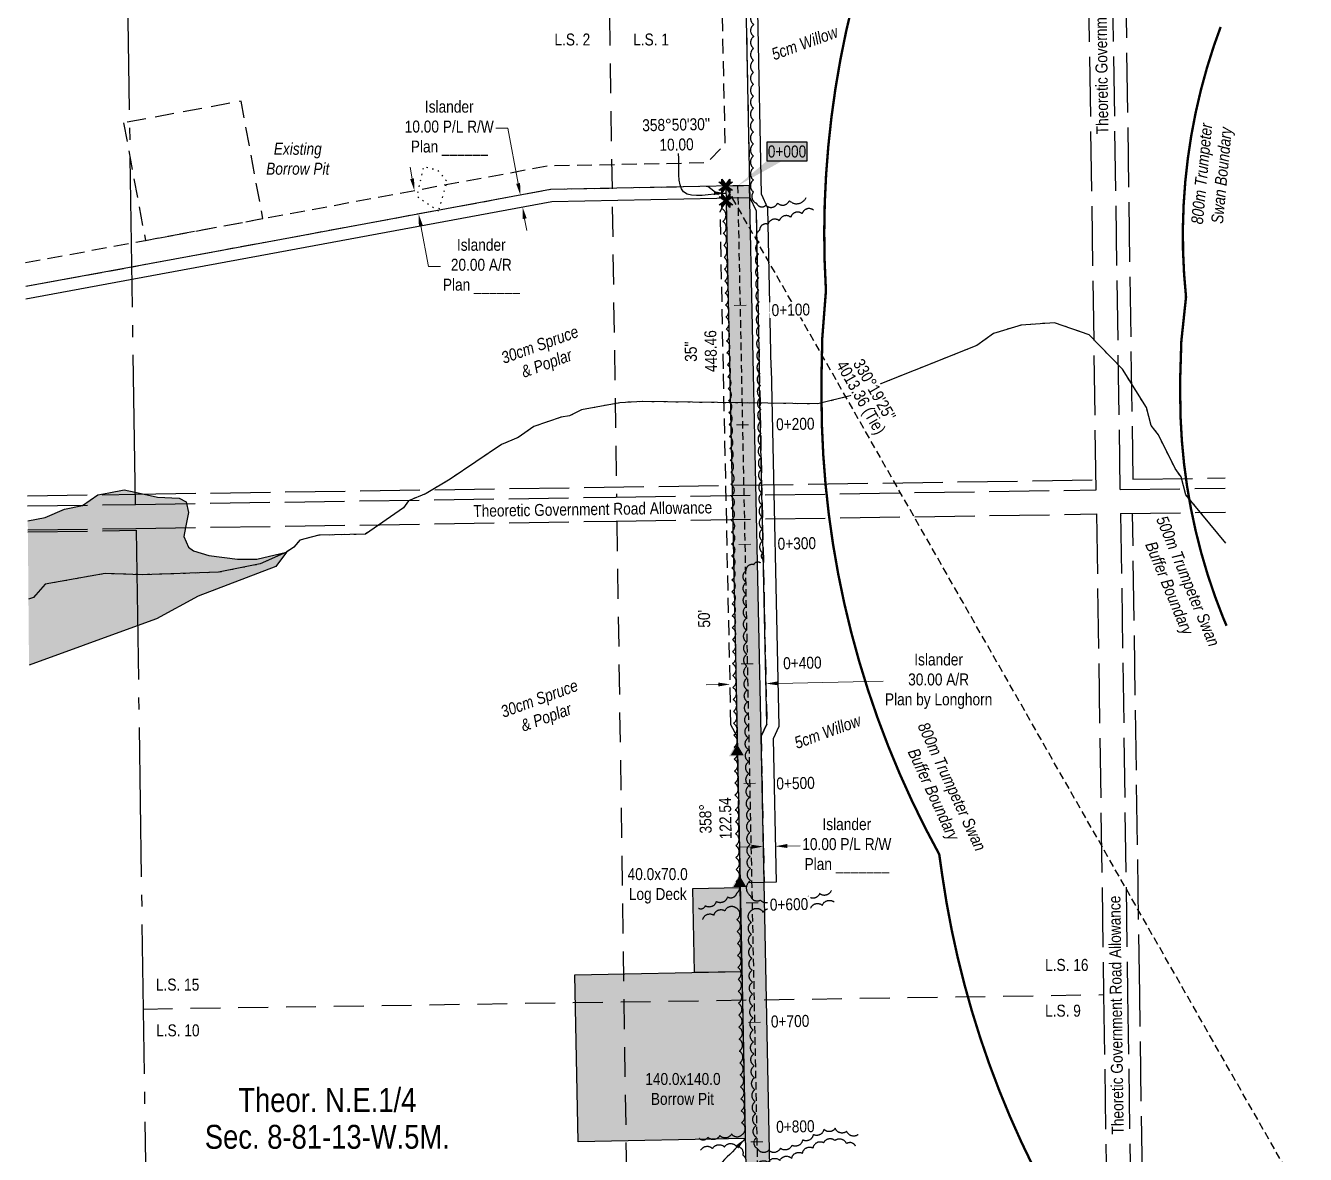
# Model space of a CAD drawing. Extents: x 560792 to 565903, y 6204783 to 6209081.
# Drawn here: x 562406 to 563477, y 6207603 to 6208548 of the extents above; entities that cross this region are included whole.
import ezdxf
from ezdxf.enums import TextEntityAlignment as Align

# ---------------------------------------------------------------- set-up
doc = ezdxf.new("R2010")
doc.units = 0
doc.header["$LTSCALE"] = 5
doc.header["$PDSIZE"] = 0.5
for name, pattern in [('0', [1, 1, 0]), ('DASHDOT2', [12.7, 6.35, -3.175, 0, -3.175]), ('foc-ACCESSROAD', [3.75, 2.5, -1.25]), ('foc-LSD', [8, 5, -3]), ('foc-QUARTERLINE', [33, 25, -3, 2, -3]), ('foc-TIELINE', [1.875, 1.25, -0.625]), ('foc-TOPO', [1, 0.2, -0.8]), ('foc-UNSURVEYED', [12.5, 10, -2.5]), ('foc-WHEELTRACKS', [2, 0.4, -1.6]), ('HIDDEN2', [4.7625, 3.175, -1.5875])]:
    doc.linetypes.add(name, pattern=pattern)
doc.layers.get('Defpoints').update_dxf_attribs({"color": 9})
for name, color, linetype in [('AS-WILDLIFE', 131, 'DASHDOT2'), ('C-AR', 13, 'foc-ACCESSROAD'), ('C-RW', 13, 'Continuous'), ('C-SYMBOL', 7, 'Continuous'), ('L-BD', 7, 'Continuous'), ('L-MON', 1, 'Continuous'), ('L-ROAD-T', 7, 'Continuous'), ('L-SECQ', 8, 'foc-QUARTERLINE'), ('L-SECTION-LSD', 7, 'foc-LSD'), ('L-TIE', 7, 'foc-TIELINE'), ('L-USEC', 7, 'foc-UNSURVEYED'), ('P-ELEVATION', 7, 'Continuous'), ('P-PROPOSED', 10, 'Continuous'), ('P-PROPOSED-H', 21, 'Continuous'), ('P-TEMP-H', 41, 'Continuous'), ('P-TEMP_LOG DECK', 46, 'Continuous'), ('T-BUSH', 110, '0'), ('T-BUSH-T', 110, 'Continuous'), ('T-EXISTING TFA', 220, 'HIDDEN2'), ('T-GENERAL', 48, 'foc-TOPO'), ('T-TIE', 201, 'foc-TIELINE'), ('T-WATER', 160, 'Continuous'), ('T-WATER-H', 133, 'Continuous'), ('T-WATER-P3', 160, 'foc-WHEELTRACKS')]:
    doc.layers.add(name, color=color, linetype=linetype)
for name, color, linetype, lineweight in [('C-AR-T', 13, 'Continuous', 9), ('C-RW-T', 13, 'Continuous', 9), ('P-TEMP-T', 46, 'Continuous', 18), ('T-TIE-T', 201, 'Continuous', 18)]:
    doc.layers.add(name, color=color, linetype=linetype, lineweight=lineweight)
doc.styles.add('100L', font='ARIALN.TTF', dxfattribs={"height": 11})
doc.styles.add('175L', font='ARIALN.TTF', dxfattribs={"height": 20})
doc.styles.add('80CG', font='ARIALN.TTF', dxfattribs={"height": 10})
doc.styles.add('80L', font='ARIALN.TTF', dxfattribs={"height": 10})
doc.styles.add('80LS', font='ARIALNI.TTF', dxfattribs={"height": 10})
doc.styles.add('foc-LtypeFont', font='ARIALN.TTF', dxfattribs={"height": 7.35})
doc.styles.add('Legend', font='ARIALN.TTF')
doc.styles.add('POINTNUMBER', font='ARIALN.TTF', dxfattribs={"height": 2.5})
doc.linetypes.add('foc-TOPO-flowdirection-NOLINE', pattern='A,0,[">",foc-LtypeFont,S=0.3,R=0,X=0,Y=-0.945],-20,[">",foc-LtypeFont,S=0.3,R=0,X=0,Y=-0.945],0', length=20)
doc.dimstyles.new('Compass 5 000', dxfattribs={"dimscale": 5, "dimtxt": 9, "dimasz": 2, "dimexe": 0.2, "dimexo": 0.0625, "dimgap": 0.5, "dimtad": 0, "dimtih": 1, "dimtoh": 1, "dimzin": 0, "dimdsep": 46, "dimtxsty": '80CG', "dimcen": 0.1, "dimse1": 1, "dimse2": 1, "dimclrd": 256, "dimclrt": 256, "dimaunit": 1, "dimadec": 4, "dimazin": 0, "dimtfac": 0.06, "dimtofl": 0, "dimtmove": 0, "dimatfit": 1, "dimfxl": 0.2, "dimtolj": 1, "dimtzin": 0, "dimlwd": -1, "dimarcsym": 0})

# ---------------------------------------------------------------- blocks, each defined once
blk = doc.blocks.new('STRIA')
blk.add_hatch(color=255).paths.add_polyline_path([(-0.04, 1.52), (-1.47, -0.87), (1.39, -0.87)])
blk = doc.blocks.new('STRIAA')
blk.add_blockref('STRIA', (0, 0))
blk = doc.blocks.new('STRIB')
at = {"color": 1}
blk.add_solid([(-1.12, -0.67), (-0.04, 1.13), (1.04, -0.67)], dxfattribs=at)
blk = doc.blocks.new('STRIBB')
blk.add_blockref('STRIB', (0, 0))
blk = doc.blocks.new('STRICC')
for name in ['STRIAA', 'STRIBB']:
    blk.add_blockref(name, (0, 0))
blk = doc.blocks.new('fdspike')
blk.add_blockref('STRICC', (0, 0))
blk = doc.blocks.new('*D425')
at = {"layer": 'C-AR-T', "transparency": 16777216}
for p, q in [((562985.8, 6207996.5), (562975.8, 6207996.3)), ((563035.8, 6207997.5), (563123.7, 6207999.3))]:
    blk.add_line(p, q, dxfattribs=at)
for points in [[(562985.8, 6207998.2), (562985.9, 6207994.9), (562995.8, 6207996.7)], [(563035.8, 6207999.2), (563035.8, 6207995.9), (563025.8, 6207997.3)]]:
    blk.add_solid(points, dxfattribs=at)
at = {"layer": 'Defpoints', "color": 0, "transparency": 16777216}
for p in [(562995.7, 6208004.3), (563025.6, 6208004.9), (562995.8, 6207996.7)]:
    blk.add_point(p, dxfattribs=at)
at = {"layer": 'C-AR-T', "transparency": 16777216, "insert": (563170.2, 6207999.3), "char_height": 10, "attachment_point": 5, "style": '80CG', "bg_fill": 3, "box_fill_scale": 1.1, "bg_fill_color": 256, "bg_fill_true_color": 13158600, "bg_fill_transparency": 0}
blk.add_mtext('\\A1;Islander\\P30.00 A/R\\PPlan by Longhorn', dxfattribs=at)
blk = doc.blocks.new('*D426')
at = {"layer": 'C-RW-T', "transparency": 16777216}
for p, q in [((563013.6, 6207860.8), (563003.6, 6207860.6)), ((563043.6, 6207861.4), (563054.3, 6207861.6))]:
    blk.add_line(p, q, dxfattribs=at)
for points in [[(563043.5, 6207863.1), (563043.6, 6207859.8), (563033.6, 6207861.2)], [(563013.5, 6207862.5), (563013.6, 6207859.1), (563023.6, 6207861)]]:
    blk.add_solid(points, dxfattribs=at)
at = {"layer": 'Defpoints', "color": 0, "transparency": 16777216}
for p in [(563023, 6207886.4), (563033, 6207886.6), (563033.6, 6207861.2)]:
    blk.add_point(p, dxfattribs=at)
at = {"layer": 'C-RW-T', "transparency": 16777216, "insert": (563093.4, 6207861.6), "char_height": 10, "attachment_point": 5, "style": '80CG'}
blk.add_mtext('\\A1;Islander\\P10.00 P/L R/W\\PPlan _______', dxfattribs=at)
blk = doc.blocks.new('*U435')
h = blk.add_hatch(color=111)
h.dxf.hatch_style = 1
h.paths.add_polyline_path([(-16.5, 8), (16.5, 8), (16.5, -8), (-16.5, -8)])
blk.add_lwpolyline([(16.5, -8), (-16.5, -8), (-16.5, 8), (16.5, 8)], close=True)
at = {"layer": 'P-ELEVATION', "color": 7, "flags": 128}
blk.add_lwpolyline([(0, 0, 10, 0, 0), (-41.3, -28.7, 0, 0, 0)], format="xyseb", dxfattribs=at)
at = {"layer": 'P-ELEVATION', "style": 'Legend'}
blk.add_attdef('NUMBER', text='', height=10, dxfattribs=at).set_placement((0, 0), align=Align.MIDDLE_CENTER)
blk = doc.blocks.new('TEMP')
h = blk.add_hatch(color=255)
h.dxf.hatch_style = 1
h.paths.add_polyline_path([(0, 0.25), (-0.67, 1.15), (-0.67, 0.67), (-1.15, 0.67), (-0.25, 0), (-1.15, -0.67), (-0.67, -0.67), (-0.67, -1.15), (0, -0.25), (0.67, -1.15), (0.67, -0.67), (1.15, -0.67), (0.25, 0), (1.15, 0.67), (0.67, 0.67), (0.67, 1.15)])
h.paths.add_polyline_path([(0.57, 0.85), (0.57, 0.57), (0.85, 0.57), (0.08, 0), (0.85, -0.57), (0.57, -0.57), (0.57, -0.85), (0, -0.08), (-0.57, -0.85), (-0.57, -0.57), (-0.85, -0.57), (-0.08, 0), (-0.85, 0.57), (-0.57, 0.57), (-0.57, 0.85), (0, 0.08)], flags=16)
h = blk.add_hatch(color=1)
h.dxf.hatch_style = 1
h.paths.add_polyline_path([(0, 0.08), (-0.57, 0.85), (-0.57, 0.57), (-0.85, 0.57), (-0.08, 0), (-0.85, -0.57), (-0.57, -0.57), (-0.57, -0.85), (0, -0.08), (0.57, -0.85), (0.57, -0.57), (0.85, -0.57), (0.08, 0), (0.85, 0.57), (0.57, 0.57), (0.57, 0.85)])
at = {"color": 1}
for p, q in [((-0.08, 0), (0.08, 0)), ((0, 0.08), (0, -0.08))]:
    blk.add_line(p, q, dxfattribs=at)
at = {"color": 255, "flags": 128}
blk.add_lwpolyline([(-0.25, 0), (-1.15, 0.67), (-0.67, 0.67), (-0.67, 1.15), (0, 0.25), (0.67, 1.15), (0.67, 0.67), (1.15, 0.67), (0.25, 0), (1.15, -0.67), (0.67, -0.67), (0.67, -1.15), (0, -0.25), (-0.67, -1.15), (-0.67, -0.67), (-1.15, -0.67)], close=True, dxfattribs=at)
at = {"color": 1, "flags": 128}
blk.add_lwpolyline([(-0.08, 0), (-0.85, 0.57), (-0.57, 0.57), (-0.57, 0.85), (0, 0.08), (0.57, 0.85), (0.57, 0.57), (0.85, 0.57), (0.08, 0), (0.85, -0.57), (0.57, -0.57), (0.57, -0.85), (0, -0.08), (-0.57, -0.85), (-0.57, -0.57), (-0.85, -0.57)], close=True, dxfattribs=at)
blk = doc.blocks.new('*D443')
at = {"layer": 'C-RW-T', "transparency": 16777216}
for p, q in [((563025.5, 6208730.5), (563045.7, 6208731)), ((562995.5, 6208729.9), (562985.5, 6208729.7))]:
    blk.add_line(p, q, dxfattribs=at)
for points in [[(562995.5, 6208731.6), (562995.5, 6208728.3), (563005.5, 6208730.1)], [(563025.5, 6208732.2), (563025.5, 6208728.9), (563015.5, 6208730.3)]]:
    blk.add_solid(points, dxfattribs=at)
at = {"layer": 'Defpoints', "color": 0, "transparency": 16777216}
for p in [(563015.5, 6208730.3), (563009.7, 6208521.5), (563019.7, 6208521.7)]:
    blk.add_point(p, dxfattribs=at)
at = {"layer": 'C-RW-T', "transparency": 16777216, "insert": (563084.8, 6208731), "char_height": 10, "attachment_point": 5, "style": '80CG'}
blk.add_mtext('\\A1;Islander\\P10.00 P/L R/W\\PPlan _______', dxfattribs=at)
blk = doc.blocks.new('*D445')
at = {"layer": 'C-RW-T', "transparency": 16777216}
for p, q in [((562809.9, 6208461.9), (562799.9, 6208461.9)), ((562818.5, 6208415.8), (562809.9, 6208461.9)), ((562823.9, 6208386.3), (562825.8, 6208376.5))]:
    blk.add_line(p, q, dxfattribs=at)
for points in [[(562820.1, 6208416.1), (562816.8, 6208415.5), (562820.3, 6208406)], [(562825.6, 6208386.6), (562822.3, 6208386), (562822.1, 6208396.1)]]:
    blk.add_solid(points, dxfattribs=at)
at = {"layer": 'Defpoints', "color": 0, "transparency": 16777216}
for p in [(562820.3, 6208406), (562823.5, 6208406.6), (562825.3, 6208396.7)]:
    blk.add_point(p, dxfattribs=at)
at = {"layer": 'C-RW-T', "transparency": 16777216, "insert": (562760.8, 6208461.9), "char_height": 10, "attachment_point": 5, "style": '80CG'}
blk.add_mtext('\\A1;Islander\\P10.00 P/L R/W\\PPlan ______', dxfattribs=at)
blk = doc.blocks.new('*D446')
at = {"layer": 'C-RW-T', "transparency": 16777216}
for p, q in [((562729.8, 6208419.7), (562728, 6208429.5)), ((562737.1, 6208380.4), (562743.4, 6208346.3)), ((562743.4, 6208346.3), (562753.4, 6208346.3))]:
    blk.add_line(p, q, dxfattribs=at)
for points in [[(562731.4, 6208420), (562728.1, 6208419.4), (562731.6, 6208409.9)], [(562738.7, 6208380.7), (562735.4, 6208380.1), (562735.2, 6208390.2)]]:
    blk.add_solid(points, dxfattribs=at)
at = {"layer": 'Defpoints', "color": 0, "transparency": 16777216}
for p in [(562767.7, 6208416.6), (562735.2, 6208390.2), (562771.4, 6208396.9)]:
    blk.add_point(p, dxfattribs=at)
at = {"layer": 'C-RW-T', "transparency": 16777216, "insert": (562787.6, 6208346.3), "char_height": 10, "attachment_point": 5, "style": '80CG'}
blk.add_mtext('\\A1;Islander\\P20.00 A/R\\PPlan ______', dxfattribs=at)

msp = doc.modelspace()

# ---------------------------------------------------------------- hatches: boundary and pattern name
at = {"layer": 'P-PROPOSED-H'}
h = msp.add_hatch(color=256, dxfattribs=at)
h.dxf.hatch_style = 1
h.paths.add_polyline_path([(563004.19, 6207830.543), (563030.98, 6206484.598), (563039.616, 6205982.903), (563041.078, 6205897.955), (563041.336, 6205882.964), (563046.172, 6205601.994), (563066.16, 6205602.338), (563061.324, 6205883.308), (563061.066, 6205898.299), (563059.604, 6205983.247), (563050.968, 6206484.969), (563024.177, 6207830.941), (563021.926, 6207941.154), (563012.056, 6208414.003), (562992.06, 6208413.593), (563001.93, 6207940.736)])
at = {"layer": 'P-TEMP-H'}
h = msp.add_hatch(color=256, dxfattribs=at)
h.dxf.hatch_style = 1
h.paths.add_polyline_path([(563004.27, 6207826.506), (562964.296, 6207825.711), (562965.689, 6207755.757), (563005.663, 6207756.552)])
h = msp.add_hatch(color=256, dxfattribs=at)
h.dxf.hatch_style = 1
h.paths.add_polyline_path([(562868.539, 6207613.86), (562865.755, 6207753.768), (563005.663, 6207756.552), (563008.447, 6207616.644)])
at = {"layer": 'T-WATER-H'}
h = msp.add_hatch(color=256, dxfattribs=at)
h.dxf.hatch_style = 1
h.paths.add_polyline_path([(562408.224, 6208133.426), (562409.246, 6208012.693), (562499.695, 6208045.585), (562515.814, 6208051.446), (562550.78, 6208070.429), (562615.718, 6208095.405), (562624.71, 6208107.394), (562599.734, 6208101.399), (562583.749, 6208101.399), (562559.772, 6208104.396), (562546.784, 6208108.392), (562542.788, 6208111.389), (562538.792, 6208120.38), (562540.279, 6208127.813), (562542.788, 6208140.361), (562540.79, 6208149.352), (562534.796, 6208152.349), (562516.813, 6208153.348), (562498.087, 6208157.36), (562488.84, 6208159.342), (562476.133, 6208157.031), (562466.861, 6208155.345), (562453.873, 6208146.354), (562438.888, 6208143.356), (562422.903, 6208136.363)])

# ---------------------------------------------------------------- linework, layer by layer
at = {"layer": 'AS-WILDLIFE', "const_width": 2, "flags": 128}
for points in [[(563411.071, 6208045.723), (563408.133, 6208052.634), (563401.366, 6208070.419), (563395.288, 6208088.45), (563389.908, 6208106.702), (563385.233, 6208125.147), (563381.27, 6208143.759), (563378.026, 6208162.509), (563375.505, 6208181.369), (563373.711, 6208200.313), (563372.647, 6208219.311), (563372.314, 6208238.337), (563372.315, 6208253.323), (563373.24, 6208283.674), (563377.177, 6208320.791), (563375.546, 6208340.103), (563374.668, 6208359.464), (563374.545, 6208378.844), (563375.178, 6208398.215), (563376.565, 6208417.546), (563378.705, 6208436.808), (563381.594, 6208455.972), (563385.228, 6208475.01), (563389.601, 6208493.891), (563394.706, 6208512.587), (563400.536, 6208531.07), (563406.153, 6208546.722)], [(563406.153, 6208546.722), (563400.536, 6208531.07), (563394.706, 6208512.587), (563389.601, 6208493.891), (563385.228, 6208475.01), (563381.594, 6208455.972), (563378.705, 6208436.808), (563376.565, 6208417.546), (563375.178, 6208398.215), (563374.545, 6208378.844), (563374.668, 6208359.464), (563375.546, 6208340.103), (563377.177, 6208320.791), (563373.24, 6208283.674), (563372.315, 6208253.323), (563372.314, 6208238.337), (563372.647, 6208219.311), (563373.711, 6208200.313), (563375.505, 6208181.369), (563378.026, 6208162.509), (563381.27, 6208143.759), (563385.233, 6208125.147), (563389.908, 6208106.702), (563395.288, 6208088.45), (563401.366, 6208070.419), (563408.133, 6208052.634), (563411.071, 6208045.723)], [(563411.071, 6208045.723), (563408.133, 6208052.634), (563401.366, 6208070.419), (563395.288, 6208088.45), (563389.908, 6208106.702), (563385.233, 6208125.147), (563381.27, 6208143.759), (563378.026, 6208162.509), (563375.505, 6208181.369), (563373.711, 6208200.313), (563372.647, 6208219.311), (563372.314, 6208238.337), (563372.315, 6208253.323), (563373.24, 6208283.674), (563377.177, 6208320.791), (563375.546, 6208340.103), (563374.668, 6208359.464), (563374.545, 6208378.844), (563375.178, 6208398.215), (563376.565, 6208417.546), (563378.705, 6208436.808), (563381.594, 6208455.972), (563385.228, 6208475.01), (563389.601, 6208493.891), (563394.706, 6208512.587), (563396.752, 6208519.073)]]:
    msp.add_lwpolyline(points, dxfattribs=at)
at = {"layer": 'C-AR', "flags": 128}
for points in [[(563401.104, 6209060.972), (563002.806, 6208871.953), (563012.258, 6208403.987), (563012.305, 6208403.987), (563017.485, 6208392.804), (563020.143, 6208261.209)], [(562990.149, 6208260.603), (562987.491, 6208392.199), (562992.309, 6208401.257), (562977.063, 6208413.28), (562845.483, 6208410.639), (562608.383, 6208366.677), (562510.158, 6208348.465), (562406.564, 6208329.464)]]:
    msp.add_lwpolyline(points, dxfattribs=at)
at = {"layer": 'C-AR'}
msp.add_lwpolyline([(563020.143, 6208261.209), (563026.48, 6207963.452), (563021.685, 6207953.357), (563024.177, 6207830.941), (563004.19, 6207830.534), (563001.698, 6207952.954), (562996.5, 6207962.847), (562990.149, 6208260.603)], dxfattribs=at)
at = {"layer": 'C-RW', "flags": 128}
for points in [[(563030.141, 6208261.411), (563027.44, 6208395.122), (563021.959, 6208406.848), (563012.934, 6208865.69), (563401.212, 6209049.975)], [(562406.65, 6208319.313), (562511.971, 6208338.631), (562610.206, 6208356.845), (562846.502, 6208400.657), (563012.258, 6208403.987), (563017.485, 6208392.804), (563020.143, 6208261.209)]]:
    msp.add_lwpolyline(points, dxfattribs=at)
at = {"layer": 'C-RW'}
msp.add_lwpolyline([(563030.141, 6208261.411), (563036.521, 6207961.294), (563031.726, 6207951.201), (563034.17, 6207831.145), (563024.177, 6207830.941), (563021.685, 6207953.357), (563026.48, 6207963.452), (563020.143, 6208261.209)], dxfattribs=at)
at = {"layer": 'L-SECQ'}
msp.add_line((562498.211, 6208147.297), (562487.123, 6208911.822), dxfattribs=at)
at = {"layer": 'L-SECTION-LSD'}
for p, q in [((562889.005, 6208956.127), (562900.733, 6208153.328)), ((562901.026, 6208133.223), (562912.797, 6207327.49)), ((562504.347, 6207725.043), (563308.243, 6207737.087))]:
    msp.add_line(p, q, dxfattribs=at)
at = {"layer": 'L-USEC'}
for p, q in [((563302.032, 6208159.342), (563290.202, 6208963.64)), ((563322.137, 6208159.643), (563310.308, 6208963.936)), ((563321.004, 6208962.482), (563332.686, 6208168.259)), ((562498.69, 6208155.762), (563301.908, 6208167.798)), ((563332.686, 6208168.259), (563409.857, 6208169.416)), ((562408.046, 6208154.405), (562498.69, 6208155.762)), ((562498.211, 6208147.297), (562900.119, 6208153.319)), ((562900.119, 6208153.319), (563302.032, 6208159.342)), ((563322.137, 6208159.643), (563409.94, 6208160.959)), ((562408.118, 6208145.941), (562498.21, 6208147.297)), ((562498.512, 6208127.192), (562900.42, 6208133.214)), ((562900.42, 6208133.214), (563302.328, 6208139.237)), ((563302.328, 6208139.237), (563308.243, 6207737.087)), ((563322.433, 6208139.538), (563410.138, 6208140.852)), ((563322.433, 6208139.538), (563328.349, 6207737.383)), ((563323.072, 6208137.937), (563323.072, 6208137.931)), ((563338.401, 6207737.541), (563332.486, 6208139.688)), ((563333.129, 6208138.088), (563333.13, 6208138.079)), ((562408.288, 6208125.834), (562498.512, 6208127.192)), ((562408.302, 6208124.23), (562499.142, 6208125.59)), ((563308.243, 6207737.087), (563314.158, 6207334.939)), ((563328.349, 6207737.383), (563334.263, 6207335.234)), ((563344.316, 6207335.39), (563338.401, 6207737.541))]:
    msp.add_line(p, q, dxfattribs=at)
msp.add_point((563001.93, 6207940.736, 668.001), dxfattribs=at)
at = {"layer": 'P-PROPOSED'}
msp.add_lwpolyline([(563004.19, 6207830.543), (563030.98, 6206484.598), (563039.616, 6205982.903), (563041.078, 6205897.955), (563041.336, 6205882.964), (563046.172, 6205601.994), (563066.16, 6205602.338), (563061.324, 6205883.308), (563061.066, 6205898.299), (563059.604, 6205983.247), (563050.968, 6206484.969), (563024.177, 6207830.941), (563021.926, 6207941.154), (563012.056, 6208414.003), (562992.06, 6208413.593), (563001.93, 6207940.736)], close=True, dxfattribs=at)
at = {"layer": 'P-TEMP_LOG DECK', "flags": 128}
for points in [[(563004.27, 6207826.506), (562964.296, 6207825.711), (562965.689, 6207755.757), (563005.663, 6207756.552)], [(562868.539, 6207613.86), (562865.755, 6207753.768), (563005.663, 6207756.552), (563008.447, 6207616.644)]]:
    msp.add_lwpolyline(points, close=True, dxfattribs=at)
at = {"layer": 'T-BUSH', "flags": 128}
for points in [[(563018.065, 6208938.696, 0.52056705), (563017.773, 6208928.701, 0.52056705), (563017.482, 6208918.705, 0.52056705), (563017.19, 6208908.709, 0.52056705), (563016.899, 6208898.713, 0.52056705), (563016.607, 6208888.718, 0.52056705), (563016.316, 6208878.722, 0.52056705), (563016.024, 6208868.726, 0.52056705), (563015.925, 6208858.727, 0.52056705), (563015.911, 6208848.727, 0.52056705), (563015.897, 6208838.727, 0.52056705), (563015.884, 6208828.727, 0.52056705), (563015.87, 6208818.727, 0.52056705), (563015.857, 6208808.727, 0.52056705), (563015.843, 6208798.727, 0.52056705), (563015.829, 6208788.727, 0.52056705), (563015.816, 6208778.727, 0.52056705), (563015.802, 6208768.727, 0.52056705), (563015.788, 6208758.727, 0.52056705), (563015.775, 6208748.727, 0.52056705), (563015.761, 6208738.727, 0.52056705), (563015.748, 6208728.728, 0.52056705), (563015.734, 6208718.728, 0.52056705), (563015.72, 6208708.728, 0.52056705), (563015.707, 6208698.728, 0.52056705), (563015.693, 6208688.728, 0.52056705), (563015.679, 6208678.728, 0.52056705), (563015.666, 6208668.728, 0.52056705), (563015.652, 6208658.728, 0.52056705), (563015.639, 6208648.728, 0.52056705), (563015.625, 6208638.728, 0.52056705), (563015.611, 6208628.728, 0.52056705), (563015.598, 6208618.728, 0.52056705), (563015.584, 6208608.728, 0.52056705), (563015.57, 6208598.728, 0.52056705), (563015.557, 6208588.728, 0.52056705), (563015.543, 6208578.728, 0.52056705), (563015.53, 6208568.728, 0.52056705), (563015.516, 6208558.728, 0.52056705), (563015.502, 6208548.728, 0.52056705), (563015.489, 6208538.728, 0.52056705), (563015.475, 6208528.728, 0.52056705), (563015.461, 6208518.728, 0.52056705), (563015.448, 6208508.728, 0.52056705), (563015.434, 6208498.728, 0.52056705), (563015.421, 6208488.728, 0.52056705), (563015.407, 6208478.728, 0.52056705), (563015.393, 6208468.728, 0.52056705), (563015.38, 6208458.728, 0.52056705), (563015.366, 6208448.728, 0.52056705), (563015.352, 6208438.728, 0.52056705), (563015.339, 6208428.728, 0.52056705), (563015.325, 6208418.728, 0.52056705), (563015.311, 6208408.728, 0.52056705), (563017.793, 6208399.276, 0.52056705), (563025.705, 6208397.445, 0.52056705), (563035.524, 6208399.34, 0.52056705), (563045.343, 6208401.234, 0.52056705), (563059.26, 6208403.918, 0.52056705)], [(562641.073, 6208393.079, 0.00203518), (562641.103, 6208393.119, 0.00148629), (562641.122, 6208393.088)], [(562996.239, 6208174.077, 0.52056705), (562995.931, 6208184.072, 0.52056705), (562995.624, 6208194.068, 0.52056705), (562995.316, 6208204.063, 0.52056705), (562995.009, 6208214.058, 0.52056705), (562994.701, 6208224.054, 0.52056705), (562994.394, 6208234.049, 0.52056705), (562994.086, 6208244.044, 0.52056705), (562993.779, 6208254.039, 0.52056705), (562993.471, 6208264.035, 0.52056705), (562993.164, 6208274.03, 0.52056705), (562992.856, 6208284.025, 0.52056705), (562992.549, 6208294.02, 0.52056705), (562992.241, 6208304.016, 0.52056705), (562991.933, 6208314.011, 0.52056705), (562991.626, 6208324.006, 0.52056705), (562991.318, 6208334.002, 0.52056705), (562991.011, 6208343.997, 0.52056705), (562990.703, 6208353.992, 0.52056705), (562990.396, 6208363.987, 0.52056705), (562990.088, 6208373.983, 0.52056705), (562989.781, 6208383.978, 0.52056705), (562989.46, 6208394.409, 0.52056705)], [(563065.571, 6208393.469, 0.52056705), (563056.018, 6208390.512, 0.52056705), (563046.466, 6208387.555, 0.52056705), (563036.913, 6208384.598, 0.52056705), (563027.36, 6208381.641, 0.52056705), (563020.45, 6208376.63, 0.52056705), (563019.945, 6208366.643, 0.52056705), (563019.462, 6208356.655, 0.52056705), (563019.607, 6208346.656, 0.52056705), (563019.752, 6208336.657, 0.52056705), (563019.897, 6208326.658, 0.52056705), (563020.042, 6208316.66, 0.52056705), (563020.187, 6208306.661, 0.52056705), (563020.332, 6208296.662, 0.52056705), (563020.477, 6208286.663, 0.52056705), (563020.622, 6208276.664, 0.52056705), (563020.767, 6208266.665, 0.52056705), (563020.912, 6208256.666, 0.52056705), (563021.057, 6208246.667, 0.52056705), (563021.202, 6208236.668, 0.52056705), (563021.347, 6208226.669, 0.52056705), (563021.492, 6208216.67, 0.52056705), (563021.637, 6208206.671, 0.52056705), (563021.782, 6208196.672, 0.52056705), (563021.927, 6208186.673, 0.52056705), (563022.072, 6208176.674, 0.52056705), (563022.217, 6208166.675, 0.52056705), (563022.362, 6208156.676, 0.52056705), (563022.507, 6208146.677, 0.52056705), (563022.653, 6208136.678, 0.52056705), (563022.798, 6208126.679, 0.52056705), (563022.943, 6208116.681, 0.52056705), (563023.088, 6208106.682, 0.52056705), (563023.164, 6208101.415, 0.52056705)], [(562996.239, 6208174.069, -0.52056705), (562996.409, 6208164.071, -0.52056705), (562996.517, 6208154.072, -0.52056705), (562996.625, 6208144.072, -0.52056705), (562996.732, 6208134.073, -0.52056705), (562996.84, 6208124.073, -0.52056705), (562996.948, 6208114.074, -0.52056705), (562997.056, 6208104.075, -0.52056705), (562997.157, 6208094.075, -0.52056705), (562997.244, 6208084.075, -0.52056705), (562997.331, 6208074.076, -0.52056705), (562997.419, 6208064.076, -0.52056705), (562997.506, 6208054.077, -0.52056705), (562997.593, 6208044.077, -0.52056705), (562997.68, 6208034.077, -0.52056705), (562997.767, 6208024.078, -0.52056705), (562997.855, 6208014.078, -0.52056705), (562997.942, 6208004.078, -0.52056705), (562998.122, 6207994.08, -0.52056705), (562998.315, 6207984.082, -0.52056705), (562998.508, 6207974.084, -0.52056705), (562998.7, 6207964.086, -0.52056705), (562998.893, 6207954.088, -0.52056705), (562999.085, 6207944.089, -0.52056705), (562999.278, 6207934.091, -0.52056705), (562999.47, 6207924.093, -0.52056705), (562999.663, 6207914.095, -0.52056705), (562999.855, 6207904.097, -0.52056705), (563000.093, 6207891.731, -0.52056705)], [(563012.089, 6207891.963, -0.52056705), (563011.896, 6207901.961, -0.52056705), (563011.703, 6207911.959, -0.52056705), (563011.511, 6207921.957, -0.52056705), (563011.318, 6207931.955, -0.52056705), (563011.126, 6207941.953, -0.52056705), (563010.933, 6207951.951, -0.52056705), (563010.741, 6207961.95, -0.52056705), (563010.548, 6207971.948, -0.52056705), (563010.356, 6207981.946, -0.52056705), (563010.163, 6207991.944, -0.52056705), (563009.971, 6208001.942, -0.52056705), (563009.871, 6208011.942, -0.52056705), (563009.784, 6208021.941, -0.52056705), (563009.697, 6208031.941, -0.52056705), (563009.609, 6208041.94, -0.52056705), (563009.522, 6208051.94, -0.52056705), (563009.435, 6208061.94, -0.52056705), (563009.348, 6208071.939, -0.52056705), (563009.26, 6208081.939, -0.52056705), (563009.173, 6208091.939, -0.52056705), (563015.775, 6208096.966, -0.52056705), (563021.004, 6208098.491, -0.52056705)], [(563000.095, 6207891.749, -0.52056705), (563000.23, 6207881.754, -0.52056705), (563000.365, 6207871.76, -0.52056705), (563000.5, 6207861.765, -0.52056705), (563000.635, 6207851.771, -0.52056705), (563000.77, 6207841.776, -0.52056705), (563000.908, 6207831.782, -0.52056705), (563001.089, 6207821.788, -0.52056705), (562993.485, 6207818.672, -0.52056705), (562984.168, 6207815.053, -0.52056705), (562974.851, 6207811.433, -0.52056705), (562969.275, 6207809.268, -0.52056705)], [(563012.89, 6207832.613, -0.52056705), (563012.754, 6207842.607, -0.52056705), (563012.619, 6207852.602, -0.52056705), (563012.484, 6207862.596, -0.52056705), (563012.349, 6207872.591, -0.52056705), (563012.214, 6207882.585, -0.52056705), (563012.087, 6207891.945, -0.52056705)], [(563080.349, 6207824.157, -0.52056705), (563070.685, 6207821.602, -0.52056705), (563060.974, 6207819.318, -0.52056705), (563051.019, 6207818.428, -0.52056705), (563041.063, 6207817.539, -0.52056705), (563031.107, 6207816.65, -0.52056705), (563021.167, 6207816.127, -0.52056705), (563013.128, 6207819.428, -0.52056705), (563012.889, 6207832.627, -0.52056705)], [(562972.895, 6207799.949, -0.52056705), (562982.217, 6207803.57, -0.52056705), (562991.538, 6207807.191, -0.52056705), (563000.977, 6207809.599, -0.52056705), (563001.485, 6207799.879, -0.52056705), (563001.666, 6207789.881, -0.52056705), (563001.847, 6207779.882, -0.52056705), (563002.028, 6207769.884, -0.52056705), (563002.209, 6207759.886, -0.52056705), (563002.39, 6207749.887, -0.52056705), (563002.571, 6207739.889, -0.52056705), (563002.752, 6207729.891, -0.52056705), (563002.933, 6207719.892, -0.52056705), (563003.115, 6207709.894, -0.52056705), (563003.296, 6207699.895, -0.52056705), (563003.479, 6207689.897, -0.52056705), (563003.801, 6207679.902, -0.52056705), (563004.123, 6207669.908, -0.52056705), (563004.446, 6207659.913, -0.52056705), (563004.768, 6207649.918, -0.52056705), (563005.09, 6207639.923, -0.52056705), (563005.413, 6207629.928, -0.52056705), (563005.735, 6207619.933, -0.52056705), (562996.997, 6207620.508, -0.52056705), (562987.089, 6207619.154, -0.52056705), (562977.181, 6207617.799, -0.52056705), (562969.864, 6207616.799, -0.52056705)], [(563103.005, 6207620.119, -0.52056705), (563093.347, 6207622.712, -0.52056705), (563083.69, 6207625.306, -0.52056705), (563074.216, 6207624.55, -0.52056705), (563065.291, 6207620.04, -0.52056705), (563056.366, 6207615.529, -0.52056705), (563047.441, 6207611.018, -0.52056705), (563037.821, 6207608.585, -0.52056705), (563027.979, 6207606.813, -0.52056705), (563018.933, 6207607.972, -0.52056705), (563017.814, 6207617.585, -0.52056705), (563017.492, 6207627.579, -0.52056705), (563017.17, 6207637.574, -0.52056705), (563016.847, 6207647.569, -0.52056705), (563016.525, 6207657.564, -0.52056705), (563016.203, 6207667.559, -0.52056705), (563015.88, 6207677.553, -0.52056705), (563015.558, 6207687.548, -0.52056705), (563015.337, 6207697.546, -0.52056705), (563015.156, 6207707.544, -0.52056705), (563014.975, 6207717.542, -0.52056705), (563014.794, 6207727.541, -0.52056705), (563014.613, 6207737.539, -0.52056705), (563014.432, 6207747.537, -0.52056705), (563014.251, 6207757.536, -0.52056705), (563014.07, 6207767.534, -0.52056705), (563013.889, 6207777.532, -0.52056705), (563013.707, 6207787.531, -0.52056705), (563013.526, 6207797.529, -0.52056705), (563013.497, 6207807.349, -0.52056705), (563023.363, 6207805.922, -0.52056705), (563033.323, 6207806.811, -0.52056705), (563043.284, 6207807.701, -0.52056705), (563053.244, 6207808.591, -0.52056705), (563063.204, 6207809.48, -0.52056705), (563072.907, 6207811.849, -0.52056705), (563082.904, 6207814.492, -0.52056705)], [(563073, 6207491.499, -0.52056705), (563063.079, 6207492.75, -0.52056705), (563053.158, 6207494.001, -0.52056705), (563043.236, 6207495.252, -0.52056705), (563033.315, 6207496.503, -0.52056705), (563023.393, 6207497.754, -0.52056705), (563019.968, 6207504.825, -0.52056705), (563019.81, 6207514.824, -0.52056705), (563019.653, 6207524.823, -0.52056705), (563019.495, 6207534.822, -0.52056705), (563019.337, 6207544.82, -0.52056705), (563019.18, 6207554.819, -0.52056705), (563019.022, 6207564.818, -0.52056705), (563018.864, 6207574.817, -0.52056705), (563018.707, 6207584.815, -0.52056705), (563018.548, 6207594.814, -0.52056705), (563027.587, 6207596.583, -0.52056705), (563037.429, 6207598.355, -0.52056705), (563047.27, 6207600.127, -0.52056705), (563056.318, 6207604.302, -0.52056705), (563065.243, 6207608.813, -0.52056705), (563074.168, 6207613.324, -0.52056705), (563083.382, 6207615.036, -0.52056705), (563093.04, 6207612.443, -0.52056705), (563100.413, 6207610.463, -0.52056705)], [(562971.218, 6207606.893, -0.52056705), (562981.126, 6207608.247, -0.52056705), (562991.034, 6207609.602, -0.52056705), (563000.769, 6207610.369, -0.52056705), (563006.285, 6207602.866, -0.52056705), (563006.581, 6207592.871, -0.52056705), (563006.738, 6207582.872, -0.52056705), (563006.896, 6207572.873, -0.52056705), (563007.054, 6207562.874, -0.52056705), (563007.211, 6207552.876, -0.52056705), (563007.369, 6207542.877, -0.52056705), (563007.527, 6207532.878, -0.52056705), (563007.684, 6207522.879, -0.52056705), (563007.842, 6207512.88, -0.52056705), (563008, 6207502.882, -0.52056705), (563001.297, 6207500.54, -0.52056705), (562991.375, 6207501.792, -0.52056705), (562981.454, 6207503.043, -0.52056705), (562971.533, 6207504.294, -0.52056705), (562961.611, 6207505.545, -0.52056705), (562954.425, 6207506.451, -0.52056705)]]:
    msp.add_lwpolyline(points, format="xyb", dxfattribs=at)
at = {"layer": 'T-EXISTING TFA', "flags": 128}
msp.add_lwpolyline([(562488.381, 6208466.426), (562506.604, 6208368.147), (562604.883, 6208386.369), (562586.661, 6208484.649)], close=True, dxfattribs=at)
at = {"layer": 'T-GENERAL', "flags": 128}
msp.add_lwpolyline([(562751.691, 6208392.471), (562733.914, 6208404.758), (562739.528, 6208430.136), (562750.889, 6208426.931), (562758.908, 6208417.447), (562751.691, 6208392.471)], dxfattribs=at)
at = {"layer": 'T-TIE-T'}
for p, q in [((562997.059, 6208413.697), (563007.057, 6208413.899)), ((562999.076, 6208313.717), (563009.074, 6208313.919)), ((563001.093, 6208213.738), (563011.091, 6208213.939)), ((563003.11, 6208113.758), (563013.108, 6208113.96)), ((563007.144, 6207913.799), (563017.142, 6207914.001)), ((563009.161, 6207813.819), (563019.159, 6207814.021)), ((563011.178, 6207713.84), (563021.176, 6207714.041)), ((563013.195, 6207613.86), (563023.193, 6207614.062))]:
    msp.add_line(p, q, dxfattribs=at)
at = {"layer": 'T-WATER', "flags": 128}
msp.add_lwpolyline([(562408.224, 6208133.426), (562422.903, 6208136.363), (562438.888, 6208143.356), (562453.873, 6208146.354), (562466.861, 6208155.345), (562476.133, 6208157.031), (562488.84, 6208159.342), (562498.087, 6208157.36), (562516.813, 6208153.348), (562534.796, 6208152.349), (562540.79, 6208149.352), (562542.788, 6208140.361), (562540.279, 6208127.813), (562538.792, 6208120.38), (562542.788, 6208111.389), (562546.784, 6208108.392), (562559.772, 6208104.396), (562583.749, 6208101.399), (562599.734, 6208101.399), (562624.71, 6208107.394), (562615.718, 6208095.405), (562550.78, 6208070.429), (562515.814, 6208051.446), (562499.695, 6208045.585), (562409.246, 6208012.693)], dxfattribs=at)
at = {"layer": 'T-WATER-P3', "flags": 128}
msp.add_lwpolyline([(563410.392, 6208114.927), (563376.991, 6208155.36), (563372.994, 6208170.345), (563367.999, 6208177.338), (563354.013, 6208205.311), (563348.018, 6208213.303), (563344.022, 6208228.289), (563324.042, 6208260.257), (563296.068, 6208289.229), (563267.096, 6208299.219), (563239.123, 6208297.22), (563216.145, 6208290.227), (563202.158, 6208280.236), (563097.259, 6208238.275), (563069.285, 6208231.281), (562922.425, 6208233.277), (562903.443, 6208232.278), (562871.474, 6208226.283), (562861.483, 6208221.288), (562854.49, 6208220.288), (562831.512, 6208212.296), (562818.524, 6208203.304), (562804.538, 6208197.31), (562761.579, 6208168.337), (562741.598, 6208156.349), (562726.612, 6208150.354), (562722.616, 6208144.36), (562690.647, 6208122.381), (562651.684, 6208121.381), (562635.699, 6208117.385), (562630.704, 6208111.39), (562624.71, 6208107.394), (562602.731, 6208097.403), (562567.764, 6208090.41), (562503.825, 6208088.41), (562472.855, 6208089.409), (562422.903, 6208080.417), (562412.912, 6208069.427), (562408.777, 6208068.049)], dxfattribs=at)
at = {"layer": 'T-WATER-P3', "linetype": 'foc-TOPO-flowdirection-NOLINE', "flags": 128}
msp.add_lwpolyline([(563410.392, 6208114.927), (563376.991, 6208155.36), (563372.994, 6208170.345), (563367.999, 6208177.338), (563354.013, 6208205.311), (563348.018, 6208213.303), (563344.022, 6208228.289), (563324.042, 6208260.257), (563296.068, 6208289.229), (563267.096, 6208299.219), (563239.123, 6208297.22), (563216.145, 6208290.227), (563202.158, 6208280.236), (563097.259, 6208238.275), (563069.285, 6208231.281), (562922.425, 6208233.277), (562903.443, 6208232.278), (562871.474, 6208226.283), (562861.483, 6208221.288), (562854.49, 6208220.288), (562831.512, 6208212.296), (562818.524, 6208203.304), (562804.538, 6208197.31), (562761.579, 6208168.337), (562741.598, 6208156.349), (562726.612, 6208150.354), (562722.616, 6208144.36), (562690.647, 6208122.381), (562651.684, 6208121.381), (562635.699, 6208117.385), (562630.704, 6208111.39), (562624.71, 6208107.394), (562602.731, 6208097.403), (562567.764, 6208090.41), (562503.825, 6208088.41), (562472.855, 6208089.409), (562422.903, 6208080.417), (562412.912, 6208069.427), (562408.777, 6208068.049)], dxfattribs=at)

# ---------------------------------------------------------------- block references
at = {"layer": 'L-BD', "color": 5, "xscale": 0.999541, "yscale": 0.999541, "zscale": 0.999541}
msp.add_blockref('*U435', (563043.361, 6208442.514), dxfattribs=at).add_auto_attribs({'NUMBER': '0+000'})
at = {"layer": 'L-MON', "xscale": 5, "yscale": 5, "zscale": 5}
for name, p in [('TEMP', (562992.06, 6208413.593)), ('TEMP', (562992.309, 6208401.257)), ('fdspike', (563004.155, 6207830.604))]:
    msp.add_blockref(name, p, dxfattribs=at)

# ---------------------------------------------------------------- texts
at = {"layer": 'AS-WILDLIFE', "char_height": 10, "attachment_point": 1, "style": '80L'}
for s, width, insert, rotation in [('\\pi0.45664;{\\fArial Narrow|b0|i1|c0|p34;800m Trumpeter\\P\\pi2.4894;Swan Boundary}', 85.73594, (563381.242, 6208381.789), 84.635309), ('\\pi1.0497;{\\fArial Narrow|b0|i1|c0|p34;500m Trumpeter Swan \\P\\pi17.274;Buffer Boundary}', 117.53591, (563360.816, 6208139.778), 292.525741), ('\\pi1.077;{\\fArial Narrow|b0|i1|c0|p34;800m Trumpeter Swan \\P\\pi17.274;Buffer Boundary}', 117.53591, (563161.027, 6207967.089), 294.864097)]:
    msp.add_mtext_dynamic_manual_height_columns(s, width=width, gutter_width=49.977, heights=[0], dxfattribs=dict(at, insert=insert, rotation=rotation))
at = {"layer": 'C-SYMBOL', "color": 3, "style": '175L'}
for s, p in [('Theor. N.E.1/4', (562658.817, 6207632.903)), ('Sec. 8-81-13-W.5M.', (562658.817, 6207602.141))]:
    msp.add_text(s, height=20, dxfattribs=at).set_placement(p, align=Align.BOTTOM_CENTER)
at = {"layer": 'L-ROAD-T', "style": '80L'}
for rotation, p in [(90.820424, (563305.815, 6208556.807)), (0.858434, (562880.833, 6208143.259)), (90.820424, (563318.674, 6207719.951))]:
    msp.add_text('Theoretic Government Road Allowance', height=9.99541, rotation=rotation, dxfattribs=at).set_placement(p, align=Align.MIDDLE_CENTER)
at = {"layer": 'L-SECTION-LSD', "char_height": 10, "attachment_point": 1, "style": '100L', "bg_fill": 3, "box_fill_scale": 1.5, "bg_fill_color": 256, "bg_fill_transparency": 0}
for s, width, insert in [('\\pi2.1264;L.S. 2', 30.63935, (562846.679, 6208541.194)), ('L.S. 1', 29.97743, (562914.639, 6208541.194)), ('\\pi2.0121;L.S. 10', 36.93709, (562513.605, 6207712.191))]:
    msp.add_mtext_dynamic_manual_height_columns(s, width=width, gutter_width=54.975, heights=[0], dxfattribs=dict(at, insert=insert))
at = {"layer": 'L-USEC', "style": 'POINTNUMBER'}
msp.add_text('4', height=1.5, dxfattribs=at).set_placement((563001.93, 6207940.736))
at = {"layer": 'P-TEMP-T', "char_height": 9.99541, "attachment_point": 1, "style": '80L'}
for s, width, insert in [('\\pi5.1868;40.0x70.0\\P\\pi6.2334;Log Deck', 59.98244, (562904.833, 6207842.945)), ('\\pi2.369;140.0x140.0\\P\\pi7.0462;Borrow Pit', 65.98536, (562922.422, 6207671.523))]:
    msp.add_mtext_dynamic_manual_height_columns(s, width=width, gutter_width=49.977, heights=[0], dxfattribs=dict(at, insert=insert))
at = {"layer": 'T-BUSH-T', "attachment_point": 2, "rotation": 20, "style": '80LS'}
for s, insert, char_height, width in [('5cm Willow', (563056.45, 6208538.05), 9.9954, 58.61333), ('30cm Spruce\\P& Poplar', (562834.832, 6208285.657), 9.99541, 67.2792), ('30cm Spruce\\P& Poplar', (562834.42, 6207989.568), 9.99541, 67.2792)]:
    msp.add_mtext(s, dxfattribs=dict(at, insert=insert, char_height=char_height, width=width))
at = {"layer": 'T-TIE-T', "style": '80L'}
for s, p in [('0+200', (563050.3, 6208214.526)), ('0+300', (563051.577, 6208114.592)), ('0+500', (563050.516, 6207913.999)), ('0+700', (563045.962, 6207714.855)), ('0+800', (563050.362, 6207626.766))]:
    msp.add_text(s, height=9.9954, rotation=1.1403, dxfattribs=at).set_placement(p, align=Align.MIDDLE_CENTER)

# ---------------------------------------------------------------- dimensions: what is measured, and where the dimension line sits
at = {"layer": 'C-RW-T', "color": 6}
for base, p1, p2, picture, middle in [((563015.493, 6208730.345), (563009.707, 6208521.476), (563019.7, 6208521.678), '*D443', (563084.761, 6208730.954)), ((563033.553, 6207861.217), (563023.049, 6207886.371), (563033.042, 6207886.573), '*D426', (563093.41, 6207861.636))]:
    dim = msp.add_linear_dim(base=base, p1=p1, p2=p2, angle=1.155033, text='Islander\\P10.00 P/L R/W\\PPlan _______', dimstyle='Compass 5 000', dxfattribs=at)
    dim.commit()
    dim.dimension.update_dxf_attribs({"geometry": picture, "text_midpoint": middle, "dimtype": 161})
at = {"layer": 'C-RW-T'}
for base, p1, p2, angle, text, picture, middle in [((562820.294, 6208405.968), (562825.337, 6208396.733), (562823.513, 6208406.565), 100.50413, 'Islander\\P10.00 P/L R/W\\PPlan ______', '*D445', (562760.829, 6208461.948)), ((562735.25, 6208390.2), (562767.709, 6208416.559), (562771.355, 6208396.894), 280.50413, 'Islander\\P20.00 A/R\\PPlan ______', '*D446', (562787.646, 6208346.319))]:
    dim = msp.add_linear_dim(base=base, p1=p1, p2=p2, angle=angle, text=text, dimstyle='Compass 5 000', dxfattribs=at)
    dim.commit()
    dim.dimension.update_dxf_attribs({"geometry": picture, "text_midpoint": middle, "dimtype": 161})

# ---------------------------------------------------------------- leaders
at = {"layer": 'L-BD', "path_type": 1}
msp.add_leader([(562992.189, 6208407.393), (562956.826, 6208408.622), (562952.541, 6208440.889)], dimstyle='Compass 5 000', override={"dimgap": 0.5, "dimtad": 0}, dxfattribs=at)
at = {"layer": 'T-TIE-T', "path_type": 1}
msp.add_leader([(563008.447, 6207616.644), (562973.979, 6207581.492)], dimstyle='Compass 5 000', override={"dimgap": 0.5, "dimtad": 0}, dxfattribs=at)

# ---------------------------------------------------------------- next in the draw order: linework, layer by layer
at = {"layer": 'C-AR', "flags": 128}
msp.add_lwpolyline([(562406.394, 6208349.567), (562506.512, 6208368.13), (562604.737, 6208386.342), (562843.445, 6208430.602), (562976.659, 6208433.276), (562991.656, 6208448.577), (562982.539, 6208884.473), (563400.908, 6209080.926)], dxfattribs=at)
at = {"layer": 'C-RW', "flags": 128}
msp.add_lwpolyline([(563401.104, 6209061.011), (563002.806, 6208871.953), (563012.056, 6208414.003), (562845.483, 6208410.639), (562608.383, 6208366.677), (562510.158, 6208348.465), (562406.564, 6208329.464)], dxfattribs=at)

# ---------------------------------------------------------------- next in the draw order: texts
at = {"layer": 'L-BD', "insert": (562957.883, 6208275.013), "char_height": 9.9954, "width": 26.17143, "attachment_point": 2, "rotation": 91.1403, "style": '80L', "bg_fill": 3, "box_fill_scale": 1.15, "bg_fill_color": 256, "bg_fill_true_color": 256, "bg_fill_transparency": 0}
msp.add_mtext("35''\\P448.46 ", dxfattribs=at)
at = {"layer": 'L-SECTION-LSD', "char_height": 10, "attachment_point": 1, "style": '100L', "bg_fill": 3, "box_fill_scale": 1.5, "bg_fill_color": 256, "bg_fill_transparency": 0}
for s, width, insert in [('L.S. 16', 36.92448, (563259.254, 6207766.941)), ('\\pi1.8289;L.S. 15', 36.84253, (562513.605, 6207750.476)), ('L.S. 9', 30.51327, (563259.254, 6207728.656))]:
    msp.add_mtext_dynamic_manual_height_columns(s, width=width, gutter_width=54.975, heights=[0], dxfattribs=dict(at, insert=insert))

# ---------------------------------------------------------------- next in the draw order: linework, layer by layer
at = {"layer": 'AS-WILDLIFE', "const_width": 2, "flags": 128}
msp.add_lwpolyline([(563418.171, 6207322.525), (563416.274, 6207324.643), (563400.011, 6207343.373), (563384.335, 6207362.599), (563369.264, 6207382.301), (563354.81, 6207402.461), (563340.988, 6207423.059), (563327.811, 6207444.075), (563315.291, 6207465.49), (563303.442, 6207487.282), (563292.452, 6207508.261), (563281.627, 6207529.703), (563275.038, 6207544.567), (563255.074, 6207581.695), (563249.579, 6207592.685), (563239.419, 6207613.773), (563229.88, 6207635.149), (563220.971, 6207656.795), (563212.698, 6207678.692), (563205.069, 6207700.822), (563198.09, 6207723.165), (563191.768, 6207745.703), (563186.108, 6207768.416), (563181.114, 6207791.285), (563176.791, 6207814.29), (563173.143, 6207837.412), (563170.699, 6207854.524), (563158.968, 6207876.636), (563147.94, 6207899.108), (563137.626, 6207921.915), (563128.037, 6207945.037), (563119.181, 6207968.45), (563111.068, 6207992.13), (563103.707, 6208016.054), (563097.103, 6208040.198), (563091.264, 6208064.539), (563086.195, 6208089.052), (563081.902, 6208113.712), (563078.389, 6208138.496), (563075.659, 6208163.378), (563073.715, 6208188.334), (563072.559, 6208213.338), (563072.193, 6208238.367), (563072.194, 6208253.353), (563072.888, 6208286.599), (563075.935, 6208326.117), (563074.856, 6208350.331), (563074.517, 6208374.566), (563074.919, 6208398.8), (563076.06, 6208423.011), (563077.94, 6208447.175), (563080.558, 6208471.271), (563083.91, 6208495.275), (563087.993, 6208519.166), (563092.805, 6208542.922), (563098.34, 6208566.519), (563104.593, 6208589.936), (563111.558, 6208613.151), (563119.229, 6208636.143), (563127.598, 6208658.889), (563136.659, 6208681.37), (563146.402, 6208703.563), (563156.818, 6208725.448), (563167.897, 6208747.005), (563179.63, 6208768.213), (563183.626, 6208775.207), (563196.43, 6208796.82), (563209.906, 6208818.021), (563224.04, 6208838.788), (563238.82, 6208859.102), (563254.229, 6208878.942), (563270.254, 6208898.288), (563286.878, 6208917.122), (563304.085, 6208935.425), (563321.858, 6208953.178), (563340.179, 6208970.366), (563351.169, 6208980.356), (563369.919, 6208996.872), (563389.174, 6209012.795), (563401.484, 6209022.343)], dxfattribs=at)
msp.add_lwpolyline([(563418.171, 6207322.525), (563416.274, 6207324.643), (563400.011, 6207343.373), (563384.335, 6207362.599), (563369.264, 6207382.301), (563354.81, 6207402.461), (563340.988, 6207423.059), (563327.811, 6207444.075), (563315.291, 6207465.49), (563303.442, 6207487.282), (563292.452, 6207508.261), (563281.627, 6207529.703), (563275.038, 6207544.567), (563255.074, 6207581.695), (563249.579, 6207592.685), (563239.419, 6207613.773), (563229.88, 6207635.149), (563220.971, 6207656.795), (563212.698, 6207678.692), (563205.069, 6207700.822), (563198.09, 6207723.165), (563191.768, 6207745.703), (563186.108, 6207768.416), (563181.114, 6207791.285), (563176.791, 6207814.29), (563173.143, 6207837.412), (563170.699, 6207854.524), (563158.968, 6207876.636), (563147.94, 6207899.108), (563137.626, 6207921.915), (563128.037, 6207945.037), (563119.181, 6207968.45), (563111.068, 6207992.13), (563103.707, 6208016.054), (563097.103, 6208040.198), (563091.264, 6208064.539), (563086.195, 6208089.052), (563081.902, 6208113.712), (563078.389, 6208138.496), (563075.659, 6208163.378), (563073.715, 6208188.334), (563072.559, 6208213.338), (563072.193, 6208238.367), (563072.194, 6208253.353), (563072.888, 6208286.599), (563075.935, 6208326.117), (563074.856, 6208350.331), (563074.517, 6208374.566), (563074.919, 6208398.8), (563076.06, 6208423.011), (563077.94, 6208447.175), (563080.558, 6208471.271), (563083.91, 6208495.275), (563087.993, 6208519.166), (563092.805, 6208542.922), (563098.34, 6208566.519), (563104.593, 6208589.936), (563111.558, 6208613.151), (563119.229, 6208636.143), (563127.598, 6208658.889), (563136.659, 6208681.37), (563146.402, 6208703.563), (563156.818, 6208725.448), (563167.897, 6208747.005), (563179.63, 6208768.213), (563183.626, 6208775.207), (563196.43, 6208796.82), (563209.906, 6208818.021), (563224.04, 6208838.788), (563238.82, 6208859.102), (563254.229, 6208878.942), (563270.254, 6208898.288), (563286.878, 6208917.122), (563304.085, 6208935.425), (563321.858, 6208953.178), (563340.179, 6208970.366), (563351.169, 6208980.356), (563369.919, 6208996.872), (563389.174, 6209012.795), (563401.484, 6209022.343)], dxfattribs=at)
at = {"layer": 'L-SECQ'}
msp.add_line((562498.931, 6208125.667), (562510.133, 6207352.88), dxfattribs=at)

# ---------------------------------------------------------------- next in the draw order: texts
at = {"layer": 'L-BD', "insert": (562950.527, 6208469.969), "char_height": 9.99541, "width": 26.17143, "attachment_point": 2, "rotation": 1.1403, "style": '80L', "bg_fill": 3, "box_fill_scale": 1.15, "bg_fill_color": 256, "bg_fill_true_color": 256, "bg_fill_transparency": 0}
msp.add_mtext("358°50'30''\\P10.00", dxfattribs=at)
at = {"layer": 'T-EXISTING TFA', "insert": (562634.082, 6208449.753), "char_height": 10, "width": 53.37422, "attachment_point": 2, "style": '80LS', "bg_fill": 3, "box_fill_scale": 1.15, "bg_fill_color": 256, "bg_fill_true_color": 256, "bg_fill_transparency": 0}
msp.add_mtext('Existing Borrow Pit', dxfattribs=at)

# ---------------------------------------------------------------- next in the draw order: dimensions: what is measured, and where the dimension line sits
at = {"layer": 'C-AR-T'}
dim = msp.add_linear_dim(base=(562995.817, 6207996.719), p1=(563025.643, 6208004.942), p2=(562995.663, 6208004.338), angle=181.155033, text='Islander\\P30.00 A/R\\PPlan by Longhorn', dimstyle='Compass 5 000', override={"dimtfill": 1}, dxfattribs=at)
dim.commit()
dim.dimension.update_dxf_attribs({"geometry": '*D425', "text_midpoint": (563170.241, 6207999.297), "dimtype": 161})

# ---------------------------------------------------------------- next in the draw order: linework, layer by layer
at = {"layer": 'L-TIE'}
msp.add_line((564978.166, 6204928.243), (562992.06, 6208413.593), dxfattribs=at)
at = {"layer": 'T-TIE-T'}
msp.add_line((563005.127, 6208013.778), (563015.125, 6208013.98), dxfattribs=at)

# ---------------------------------------------------------------- next in the draw order: block references
at = {"layer": 'L-MON', "xscale": 5, "yscale": 5, "zscale": 5}
msp.add_blockref('fdspike', (563001.93, 6207940.736), dxfattribs=at)

# ---------------------------------------------------------------- next in the draw order: texts
at = {"layer": 'L-BD', "style": '80L'}
msp.add_text("50'", height=9.9954, rotation=91.1403, dxfattribs=at).set_placement((562979.086, 6208044.185))
at = {"layer": 'T-BUSH-T', "insert": (563075.535, 6207961.907), "char_height": 9.9954, "width": 58.61333, "attachment_point": 2, "rotation": 20, "style": '80LS'}
msp.add_mtext('5cm Willow', dxfattribs=at)
at = {"layer": 'T-TIE-T', "style": '80L'}
msp.add_text('0+400', height=9.9954, rotation=1.1403, dxfattribs=at).set_placement((563056.219, 6208014.657), align=Align.MIDDLE_CENTER)

# ---------------------------------------------------------------- next in the draw order: texts
at = {"layer": 'L-BD', "insert": (563103.999, 6208275.327), "char_height": 9.99541, "width": 67.51102, "attachment_point": 1, "rotation": 299.6764, "line_spacing_factor": 0.775805, "style": '80L', "bg_fill": 3, "box_fill_scale": 1.15, "bg_fill_color": 256, "bg_fill_true_color": 256, "bg_fill_transparency": 0}
msp.add_mtext("\\pi5.8931;330°19'25'' \\P\\pi0.11475;4013.36 (Tie)", dxfattribs=at)
at = {"layer": 'T-TIE-T', "char_height": 9.9954, "width": 32.73022, "attachment_point": 2, "rotation": 1.1403, "style": '80L', "bg_fill": 3, "box_fill_scale": 1.15, "bg_fill_color": 256, "bg_fill_true_color": 256, "bg_fill_transparency": 0}
for s, insert in [('0+100', (563046.429, 6208315.075)), ('0+600', (563044.956, 6207817.635))]:
    msp.add_mtext(s, dxfattribs=dict(at, insert=insert))

# ---------------------------------------------------------------- next in the draw order: linework, layer by layer
at = {"layer": 'T-TIE'}
msp.add_lwpolyline([(563002.058, 6208413.798), (563040.725, 6206497.116), (563049.361, 6205995.407), (563050.823, 6205910.459), (563051.081, 6205895.468), (563056.699, 6205602.196)], dxfattribs=at)

# ---------------------------------------------------------------- next in the draw order: texts
at = {"layer": 'L-BD', "insert": (562970.121, 6207884.135), "char_height": 9.9954, "width": 26.17143, "attachment_point": 2, "rotation": 91.1403, "style": '80L', "bg_fill": 3, "box_fill_scale": 1.15, "bg_fill_color": 256, "bg_fill_true_color": 256, "bg_fill_transparency": 0}
msp.add_mtext('358°\\P122.54 ', dxfattribs=at)

doc.saveas('drawing.dxf')
